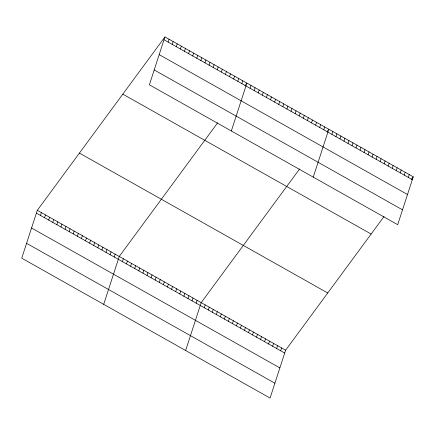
<?xml version="1.0" encoding="UTF-8"?>
<svg xmlns="http://www.w3.org/2000/svg" width="435" height="435" viewBox="0 0 435 435"><rect width="100%" height="100%" fill="white"/><g stroke="black" fill="none" stroke-linecap="round" stroke-linejoin="round"><path stroke-width="0.65" d="M164.93 36.931L149.379 84.803L397.693 224.694L413.25 176.822L164.93 36.931L37.307 210.306L21.75 258.178L270.07 398.068L285.621 350.197L384.062 216.472M40.477 215.461L41.401 212.612M44.577 217.766L45.501 214.923M48.671 220.077L49.595 217.228M52.771 222.383L53.695 219.539M56.865 224.694L57.79 221.845M60.965 226.999L61.89 224.155M65.06 229.31L65.984 226.461M69.16 231.616L70.084 228.772M73.254 233.927L74.178 231.077M77.354 236.232L78.278 233.388M81.448 238.543L82.373 235.694M85.548 240.849L86.473 238.005M89.643 243.16L90.567 240.31M93.742 245.465L94.667 242.621M97.837 247.776L98.761 244.927M168.106 42.086L169.03 39.237M101.937 250.081L102.861 247.238M172.2 44.392L173.125 41.548M106.031 252.392L106.956 249.543M176.3 46.703L177.224 43.853M110.131 254.698L111.055 251.854M180.394 49.008L181.319 46.164M114.226 257.009L115.15 254.16M184.494 51.319L185.419 48.47M103.693 304.342L119.25 256.471L217.69 122.741M188.589 53.625L189.513 50.781M122.42 261.625L123.35 258.776M192.689 55.936L193.613 53.086M126.52 263.931L127.444 261.087M196.783 58.241L197.708 55.397M130.614 266.242L131.544 263.392M200.883 60.552L201.807 57.703M134.714 268.547L135.638 265.703M204.977 62.857L205.902 60.014M138.814 270.858L139.738 268.009M209.077 65.168L210.002 62.319M142.908 273.164L143.833 270.32M213.172 67.474L214.096 64.63M147.008 275.475L147.933 272.625M217.272 69.785L218.196 66.936M151.103 277.78L152.027 274.936M221.366 72.09L222.29 69.247M155.203 280.091L156.127 277.242M225.466 74.401L226.39 71.552M159.297 282.397L160.221 279.553M229.56 76.707L230.49 73.863M163.397 284.707L164.321 281.858M233.66 79.018L234.585 76.168M167.491 287.013L168.416 284.169M237.76 81.323L238.684 78.479M171.591 289.324L172.516 286.475M241.855 83.634L242.779 80.785M175.686 291.629L176.61 288.786M231.322 130.968L246.879 83.096L245.03 85.603M179.785 293.94L180.71 291.091M250.049 88.251L250.973 85.401M183.88 296.246L184.804 293.402M254.149 90.556L255.073 87.712M187.98 298.557L188.904 295.708M258.243 92.867L259.168 90.018M192.074 300.862L192.999 298.019M262.343 95.173L263.267 92.329M196.174 303.173L197.099 300.324M266.438 97.483L267.362 94.634M185.642 350.507L201.193 302.635L299.633 168.905M270.537 99.789L271.462 96.945M204.292 307.746L205.217 304.897M274.632 102.1L275.556 99.251M208.311 310.008L209.235 307.164M278.732 104.405L279.656 101.562M212.329 312.276L213.259 309.426M282.826 106.716L283.75 103.867M216.353 314.538L217.277 311.694M286.926 109.022L287.85 106.178M220.371 316.805L221.295 313.961M291.02 111.333L291.945 108.484M224.395 319.067L225.319 316.223M295.12 113.638L296.045 110.794M228.413 321.334L229.337 318.491M299.215 115.949L300.139 113.1M232.431 323.602L233.356 320.753M303.315 118.255L304.239 115.411M236.455 325.864L237.379 323.02M307.409 120.566L308.333 117.716M240.473 328.131L241.398 325.282M311.509 122.871L312.433 120.027M244.497 330.393L245.422 327.55M315.603 125.182L316.528 122.333M248.516 332.661L249.44 329.812M319.703 127.488L320.628 124.644M252.534 334.923L253.458 332.079M323.798 129.799L324.722 126.949M256.558 337.19L257.482 334.341M260.576 339.452L261.5 336.608M313.265 177.132L328.822 129.26L326.973 131.767M331.916 134.371L332.84 131.522M264.594 341.72L265.519 338.87M335.94 136.633L336.864 133.79M268.618 343.982L269.542 341.138M339.958 138.901L340.882 136.052M272.636 346.249L273.561 343.405M343.976 141.163L344.901 138.319M276.66 348.517L277.584 345.667M348 143.43L348.924 140.587M280.678 350.779L281.603 347.935M352.018 145.698L352.943 142.849M356.042 147.96L356.966 145.116M360.06 150.227L360.985 147.378M364.079 152.489L365.003 149.645M368.102 154.757L369.027 151.907M372.121 157.019L373.045 154.175M376.139 159.286L377.069 156.437M380.163 161.548L381.087 158.704M384.181 163.816L385.105 160.966M388.205 166.078L389.129 163.234M392.223 168.345L393.148 165.501M396.241 170.607L397.166 167.763M400.265 172.874L401.19 170.031M404.284 175.142L405.208 172.293M408.307 177.404L409.232 174.56M411.401 179.334L413.25 176.822M164.006 39.775L412.326 179.671M159.177 54.636L407.497 194.527M154.202 69.943L402.522 209.839M122.817 94.145L371.131 234.035M79.42 153.093L327.74 292.983M37.307 210.306L285.621 350.197M36.382 213.15L284.697 353.046M31.554 228.011L279.868 367.901M26.578 243.317L274.898 383.213"/></g></svg>
